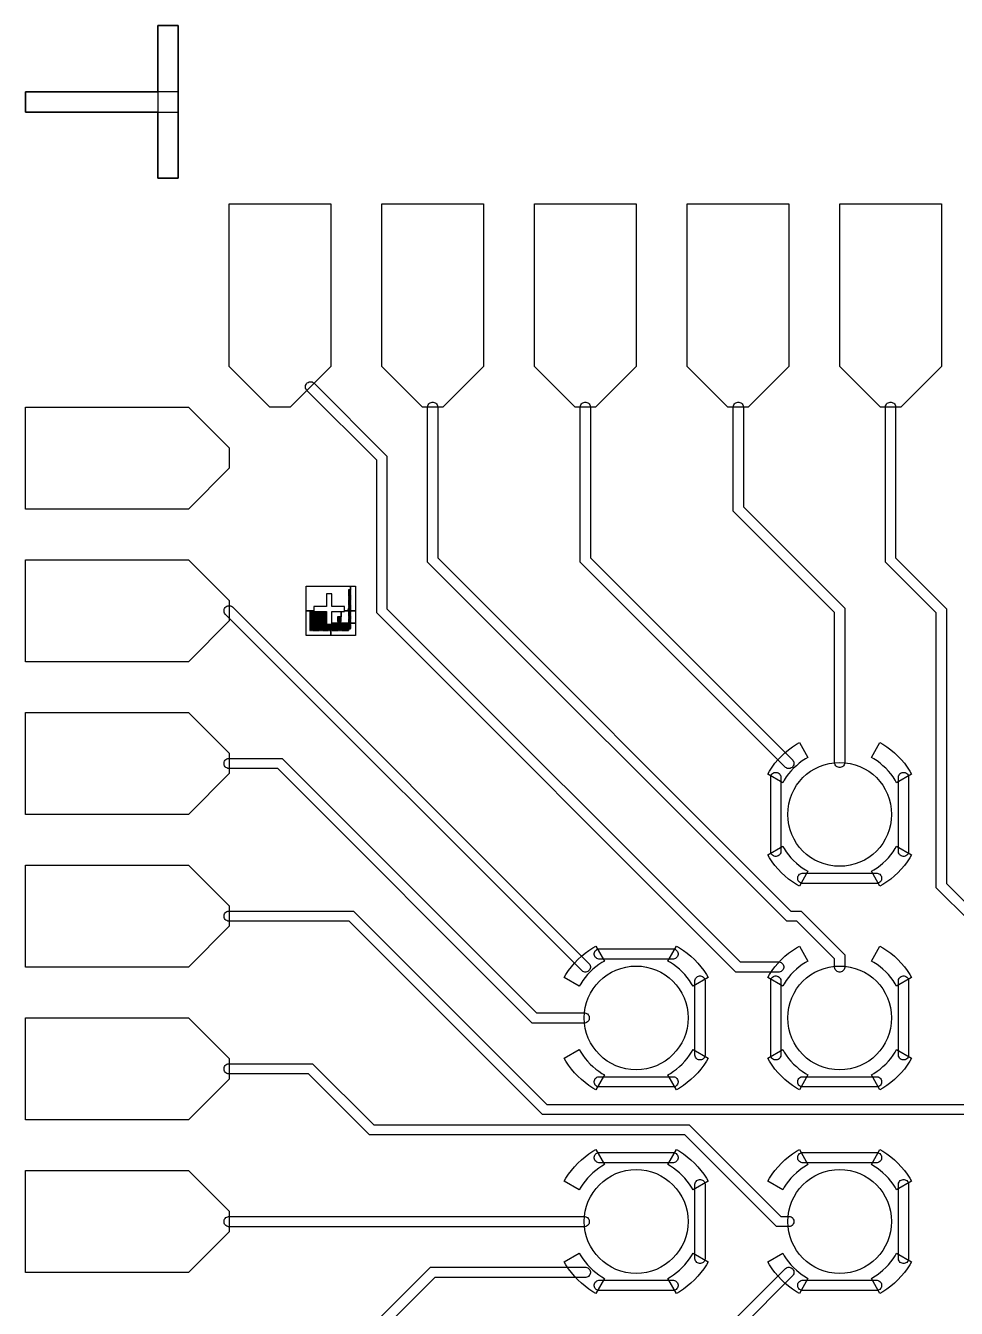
# Model space of a CAD drawing. Extents: x -17000 to 83000, y -61000 to 39000.
# Drawn here: x 23000 to 32147, y -22853 to -10251 of the extents above; entities that cross this region are included whole.
import ezdxf

# ---------------------------------------------------------------- set-up
doc = ezdxf.new("R2010")
doc.units = 0
doc.layers.add('Central Electrodes', color=2, linetype='CONTINUOUS')

# ---------------------------------------------------------------- blocks, each defined once
blk = doc.blocks.new('BIG_photolith_alignment1')
at = {"layer": 'Central Electrodes'}
for points in [[(-225, -17.5), (-225, 225), (210, 225), (210, 190), (190, 190), (190, 185), (210, 185), (210, 180.5), (190, 180.5), (190, 175.5), (210, 175.5), (210, 171), (190, 171), (190, 166), (210, 166), (210, 161.5), (190, 161.5), (190, 156.5), (210, 156.5), (210, 152), (190, 152), (190, 147), (210, 147), (210, 142.5), (190, 142.5), (190, 137.5), (210, 137.5), (210, 133), (190, 133), (190, 128), (210, 128), (210, 123.5), (190, 123.5), (190, 118.5), (210, 118.5), (210, 114), (190, 114), (190, 109), (210, 109), (210, 104.5), (190, 104.5), (190, 99.5), (210, 99.5), (210, 95), (190, 95), (190, 90), (210, 90), (210, 85.5), (190, 85.5), (190, 80.5), (210, 80.5), (210, 76), (190, 76), (190, 71), (210, 71), (210, 66.5), (190, 66.5), (190, 61.5), (210, 61.5), (210, 57), (190, 57), (190, 52), (210, 52), (210, 47.5), (190, 47.5), (190, 42.5), (210, 42.5), (210, 38), (190, 38), (190, 33), (210, 33), (210, 28.5), (190, 28.5), (190, 23.5), (210, 23.5), (210, 19), (190, 19), (190, 14), (210, 14), (210, 9.5), (190, 9.5), (190, 4.5), (210, 4.5), (210, 0), (185, 0), (185, -5), (210, -5), (210, -9.5), (190, -9.5), (190, -14.5), (210, -14.5), (210, 225), (260, 225), (260, -17.5), (150, -17.5), (150, 25), (25, 25), (25, 150), (-25, 150), (-25, 25), (-150, 25), (-150, -17.5)], [(-225, -260), (-225, -17.5), (-185, -17.5), (-185, -190), (-190, -190), (-190, -210), (-185, -210), (-185, -17.5), (-175.5, -17.5), (-175.5, -190), (-180.5, -190), (-180.5, -210), (-175.5, -210), (-175.5, -17.5), (-166, -17.5), (-166, -190), (-171, -190), (-171, -210), (-166, -210), (-166, -17.5), (-156.5, -17.5), (-156.5, -190), (-161.5, -190), (-161.5, -210), (-156.5, -210), (-156.5, -17.5), (-150, -17.5), (-150, -25), (-147, -25), (-147, -190), (-152, -190), (-152, -210), (-147, -210), (-147, -25), (-137.5, -25), (-137.5, -190), (-142.5, -190), (-142.5, -210), (-137.5, -210), (-137.5, -25), (-128, -25), (-128, -190), (-133, -190), (-133, -210), (-128, -210), (-128, -25), (-118.5, -25), (-118.5, -190), (-123.5, -190), (-123.5, -210), (-118.5, -210), (-118.5, -25), (-109, -25), (-109, -190), (-114, -190), (-114, -210), (-109, -210), (-109, -25), (-99.5, -25), (-99.5, -190), (-104.5, -190), (-104.5, -210), (-99.5, -210), (-99.5, -25), (-90, -25), (-90, -190), (-95, -190), (-95, -210), (-90, -210), (-90, -25), (-80.5, -25), (-80.5, -190), (-85.5, -190), (-85.5, -210), (-80.5, -210), (-80.5, -25), (-71, -25), (-71, -190), (-76, -190), (-76, -210), (-71, -210), (-71, -25), (-61.5, -25), (-61.5, -190), (-66.5, -190), (-66.5, -210), (-61.5, -210), (-61.5, -25), (-52, -25), (-52, -190), (-57, -190), (-57, -210), (-52, -210), (-52, -25), (-42.5, -25), (-42.5, -190), (-47.5, -190), (-47.5, -210), (-42.5, -210), (-42.5, -25), (-33, -25), (-33, -190), (-38, -190), (-38, -210), (-33, -210), (-33, -25), (-25, -25), (-25, -150), (-23.5, -150), (-23.5, -190), (-28.5, -190), (-28.5, -210), (-23.5, -210), (-23.5, -150), (-14, -150), (-14, -190), (-19, -190), (-19, -210), (-14, -210), (-14, -150), (-4.5, -150), (-4.5, -190), (-9.5, -190), (-9.5, -210), (-4.5, -210), (-4.5, -150), (5, -150), (5, -185), (0, -185), (0, -210), (5, -210), (5, -150), (14.5, -150), (14.5, -190), (9.5, -190), (9.5, -210), (14.5, -210), (14.5, -150), (17.5, -150), (17.5, -260)], [(25, -138.75), (25, -25), (117.5, -25), (117.5, -77.5), (82.5, -77.5), (82.5, -122.5), (117.5, -122.5), (117.5, -25), (150, -25), (150, -17.5), (210, -17.5), (210, -19), (190, -19), (190, -24), (210, -24), (210, -28.5), (190, -28.5), (190, -33.5), (210, -33.5), (210, -38), (190, -38), (190, -43), (210, -43), (210, -47.5), (190, -47.5), (190, -52.5), (210, -52.5), (210, -57), (190, -57), (190, -62), (210, -62), (210, -66.5), (190, -66.5), (190, -71.5), (210, -71.5), (210, -76), (190, -76), (190, -81), (210, -81), (210, -85.5), (190, -85.5), (190, -90.5), (210, -90.5), (210, -95), (190, -95), (190, -100), (210, -100), (210, -104.5), (190, -104.5), (190, -109.5), (210, -109.5), (210, -114), (190, -114), (190, -119), (210, -119), (210, -123.5), (190, -123.5), (190, -128.5), (210, -128.5), (210, -133), (190, -133), (190, -138), (210, -138), (210, -17.5), (260, -17.5), (260, -138.75)], [(92.5, -117.5), (87.5, -112.5), (87.5, -87.5), (92.5, -82.5), (107.5, -82.5), (112.5, -87.5), (112.5, -112.5), (107.5, -117.5), (92.5, -117.5), (92.5, -110), (95, -112.5), (105, -112.5), (107.5, -110), (107.5, -90), (105, -87.5), (95, -87.5), (92.5, -90)], [(17.5, -260), (17.5, -150), (24, -150), (24, -190), (19, -190), (19, -210), (24, -210), (24, -150), (25, -150), (25, -138.75), (33.5, -138.75), (33.5, -190), (28.5, -190), (28.5, -210), (33.5, -210), (33.5, -138.75), (43, -138.75), (43, -190), (38, -190), (38, -210), (43, -210), (43, -138.75), (52.5, -138.75), (52.5, -190), (47.5, -190), (47.5, -210), (52.5, -210), (52.5, -138.75), (62, -138.75), (62, -190), (57, -190), (57, -210), (62, -210), (62, -138.75), (71.5, -138.75), (71.5, -190), (66.5, -190), (66.5, -210), (71.5, -210), (71.5, -138.75), (81, -138.75), (81, -190), (76, -190), (76, -210), (81, -210), (81, -138.75), (90.5, -138.75), (90.5, -190), (85.5, -190), (85.5, -210), (90.5, -210), (90.5, -138.75), (100, -138.75), (100, -190), (95, -190), (95, -210), (100, -210), (100, -138.75), (109.5, -138.75), (109.5, -190), (104.5, -190), (104.5, -210), (109.5, -210), (109.5, -138.75), (119, -138.75), (119, -190), (114, -190), (114, -210), (119, -210), (119, -138.75), (128.5, -138.75), (128.5, -190), (123.5, -190), (123.5, -210), (128.5, -210), (128.5, -138.75), (138, -138.75), (138, -190), (133, -190), (133, -210), (138, -210), (138, -138.75), (147.5, -138.75), (147.5, -190), (142.5, -190), (142.5, -210), (147.5, -210), (147.5, -138.75), (157, -138.75), (157, -190), (152, -190), (152, -210), (157, -210), (157, -138.75), (166.5, -138.75), (166.5, -190), (161.5, -190), (161.5, -210), (166.5, -210), (166.5, -138.75), (176, -138.75), (176, -190), (171, -190), (171, -210), (176, -210), (176, -138.75), (185.5, -138.75), (185.5, -190), (180.5, -190), (180.5, -210), (185.5, -210), (185.5, -138.75), (210, -138.75), (210, -142.5), (190, -142.5), (190, -147.5), (210, -147.5), (210, -152), (190, -152), (190, -157), (210, -157), (210, -161.5), (190, -161.5), (190, -166.5), (210, -166.5), (210, -171), (190, -171), (190, -176), (210, -176), (210, -180.5), (190, -180.5), (190, -185.5), (210, -185.5), (210, -190), (190, -190), (190, -210), (195, -210), (195, -195), (210, -195), (210, -138.75), (260, -138.75), (260, -260)]]:
    blk.add_lwpolyline(points, close=True, dxfattribs=at)

msp = doc.modelspace()

# ---------------------------------------------------------------- linework, layer by layer
at = {"layer": 'Central Electrodes'}
for points in [[(24300.136, -11750.973), (24300.136, -11100.973), (23000.136, -11100.973), (23000.136, -10900.973), (24300.136, -10900.973), (24300.136, -10250.973), (24500.136, -10250.973), (24500.136, -11750.973)], [(25400, -14000), (25000, -13600), (25000, -12000), (26000, -12000), (26000, -13600), (25600, -14000)], [(26900, -14000), (26500, -13600), (26500, -12000), (27500, -12000), (27500, -13600), (27100, -14000)], [(28400, -14000), (28000, -13600), (28000, -12000), (29000, -12000), (29000, -13600), (28600, -14000)], [(29900, -14000), (29500, -13600), (29500, -12000), (30500, -12000), (30500, -13600), (30100, -14000)], [(31400, -14000), (31000, -13600), (31000, -12000), (32000, -12000), (32000, -13600), (31600, -14000)], [(29979.29, -19550), (26450, -16020.71), (26450, -14520.71), (25761.163, -13831.873), (25755.691, -13823.684), (25751.922, -13814.584), (25750, -13804.924), (25750, -13795.075), (25751.922, -13785.415), (25755.691, -13776.316), (25761.162, -13768.127), (25768.127, -13761.162), (25776.316, -13755.691), (25785.415, -13751.922), (25795.075, -13750), (25804.924, -13750), (25814.584, -13751.922), (25823.684, -13755.691), (25831.873, -13761.163), (26550, -14479.29), (26550, -15979.29), (30020.71, -19450), (30404.925, -19450), (30414.584, -19451.921), (30423.684, -19455.691), (30431.873, -19461.162), (30438.838, -19468.127), (30444.309, -19476.316), (30448.079, -19485.416), (30450, -19495.075), (30450, -19504.925), (30448.079, -19514.584), (30444.309, -19523.684), (30438.838, -19531.873), (30431.873, -19538.838), (30423.684, -19544.309), (30414.584, -19548.079), (30404.925, -19550)], [(30995.075, -19550), (30985.416, -19548.079), (30976.316, -19544.309), (30968.127, -19538.838), (30961.162, -19531.873), (30955.691, -19523.684), (30951.921, -19514.584), (30950, -19504.925), (30950, -19420.71), (30579.29, -19050), (30479.29, -19050), (26950, -15520.71), (26950, -13995.075), (26951.921, -13985.416), (26955.691, -13976.316), (26961.162, -13968.127), (26968.127, -13961.162), (26976.316, -13955.691), (26985.416, -13951.921), (26995.075, -13950), (27004.925, -13950), (27014.584, -13951.921), (27023.684, -13955.691), (27031.873, -13961.162), (27038.838, -13968.127), (27044.309, -13976.316), (27048.079, -13985.416), (27050, -13995.075), (27050, -15479.29), (30520.71, -18950), (30620.71, -18950), (31050, -19379.29), (31050, -19504.925), (31048.079, -19514.584), (31044.309, -19523.684), (31038.838, -19531.873), (31031.873, -19538.838), (31023.684, -19544.309), (31014.584, -19548.079), (31004.925, -19550)], [(30495.076, -17550), (30485.416, -17548.078), (30476.316, -17544.309), (30468.127, -17538.837), (28450, -15520.71), (28450, -13995.075), (28451.921, -13985.416), (28455.691, -13976.316), (28461.162, -13968.127), (28468.127, -13961.162), (28476.316, -13955.691), (28485.416, -13951.921), (28495.075, -13950), (28504.925, -13950), (28514.584, -13951.921), (28523.684, -13955.691), (28531.873, -13961.162), (28538.838, -13968.127), (28544.309, -13976.316), (28548.079, -13985.416), (28550, -13995.075), (28550, -15479.29), (30538.837, -17468.127), (30544.309, -17476.316), (30548.078, -17485.416), (30550, -17495.076), (30550, -17504.925), (30548.078, -17514.585), (30544.309, -17523.684), (30538.838, -17531.873), (30531.873, -17538.838), (30523.684, -17544.309), (30514.585, -17548.078), (30504.925, -17550)], [(30995.075, -17539.748), (30985.416, -17537.827), (30976.316, -17534.057), (30968.127, -17528.586), (30961.162, -17521.621), (30955.691, -17513.432), (30951.921, -17504.332), (30950, -17494.673), (30950, -16016.963), (29953.747, -15020.71), (29953.747, -13995.075), (29955.668, -13985.416), (29959.438, -13976.316), (29964.909, -13968.127), (29971.874, -13961.162), (29980.063, -13955.691), (29989.163, -13951.921), (29998.822, -13950), (30008.672, -13950), (30018.331, -13951.921), (30027.431, -13955.691), (30035.62, -13961.162), (30042.585, -13968.127), (30048.056, -13976.316), (30051.826, -13985.416), (30053.747, -13995.075), (30053.747, -14979.29), (31050, -15975.543), (31050, -17494.673), (31048.079, -17504.332), (31044.309, -17513.432), (31038.838, -17521.621), (31031.873, -17528.586), (31023.684, -17534.057), (31014.584, -17537.827), (31004.925, -17539.748)], [(23000, -15000), (23000, -14000), (24600, -14000), (25000, -14400), (25000, -14600), (24600, -15000)], [(23000, -16500), (23000, -15500), (24600, -15500), (25000, -15900), (25000, -16100), (24600, -16500)], [(28495.076, -19550), (28485.416, -19548.078), (28476.316, -19544.309), (28468.127, -19538.837), (24961.163, -16031.873), (24955.691, -16023.684), (24951.922, -16014.584), (24950, -16004.924), (24950, -15995.075), (24951.922, -15985.415), (24955.691, -15976.316), (24961.162, -15968.127), (24968.127, -15961.162), (24976.316, -15955.691), (24985.415, -15951.922), (24995.075, -15950), (25004.924, -15950), (25014.584, -15951.922), (25023.684, -15955.691), (25031.873, -15961.163), (28538.837, -19468.127), (28544.309, -19476.316), (28548.078, -19485.416), (28550, -19495.076), (28550, -19504.925), (28548.078, -19514.585), (28544.309, -19523.684), (28538.838, -19531.873), (28531.873, -19538.838), (28523.684, -19544.309), (28514.585, -19548.078), (28504.925, -19550)], [(23000, -18000), (23000, -17000), (24600, -17000), (25000, -17400), (25000, -17600), (24600, -18000)], [(30440.743, -17688.66), (30293.52, -17603.66), (30310.303, -17574.589), (30336.206, -17535.206), (30364.354, -17497.398), (30394.654, -17461.287), (30427.001, -17427.001), (30461.287, -17394.654), (30497.398, -17364.354), (30535.206, -17336.207), (30574.589, -17310.303), (30603.66, -17293.52), (30688.66, -17440.743), (30663.873, -17455.055), (30632.757, -17475.521), (30602.879, -17497.763), (30574.351, -17521.701), (30547.26, -17547.26), (30521.701, -17574.351), (30497.763, -17602.879), (30475.52, -17632.757), (30455.055, -17663.873)], [(31559.257, -17688.66), (31544.945, -17663.873), (31524.479, -17632.757), (31502.237, -17602.879), (31478.299, -17574.351), (31452.74, -17547.26), (31425.649, -17521.701), (31397.121, -17497.763), (31367.243, -17475.521), (31336.127, -17455.055), (31311.34, -17440.743), (31396.34, -17293.52), (31425.411, -17310.303), (31464.794, -17336.207), (31502.602, -17364.354), (31538.713, -17394.654), (31572.999, -17427.001), (31605.346, -17461.287), (31635.646, -17497.398), (31663.793, -17535.206), (31689.697, -17574.589), (31706.48, -17603.66)], [(27979.29, -20050.071), (25479.219, -17550), (24995.075, -17550), (24985.416, -17548.079), (24976.316, -17544.309), (24968.127, -17538.838), (24961.162, -17531.873), (24955.691, -17523.684), (24951.921, -17514.584), (24950, -17504.925), (24950, -17495.075), (24951.921, -17485.416), (24955.691, -17476.316), (24961.162, -17468.127), (24968.127, -17461.162), (24976.316, -17455.691), (24985.416, -17451.921), (24995.075, -17450), (25520.639, -17450), (28020.71, -19950.071), (28494.673, -19950.071), (28504.332, -19951.992), (28513.432, -19955.762), (28521.621, -19961.233), (28528.586, -19968.198), (28534.057, -19976.387), (28537.827, -19985.487), (28539.748, -19995.146), (28539.748, -20004.996), (28537.827, -20014.655), (28534.057, -20023.755), (28528.586, -20031.944), (28521.621, -20038.909), (28513.432, -20044.38), (28504.332, -20048.15), (28494.673, -20050.071)], [(30367.207, -18412.5), (30357.548, -18410.579), (30348.448, -18406.809), (30340.259, -18401.338), (30333.294, -18394.373), (30327.823, -18386.184), (30324.053, -18377.084), (30322.132, -18367.425), (30322.132, -17632.575), (30324.053, -17622.916), (30327.823, -17613.816), (30333.294, -17605.627), (30340.259, -17598.662), (30348.448, -17593.191), (30357.548, -17589.421), (30367.207, -17587.5), (30377.057, -17587.5), (30386.716, -17589.421), (30395.816, -17593.191), (30404.005, -17598.662), (30410.97, -17605.627), (30416.441, -17613.816), (30420.211, -17622.916), (30422.132, -17632.575), (30422.132, -18367.425), (30420.211, -18377.084), (30416.441, -18386.184), (30410.97, -18394.373), (30404.005, -18401.338), (30395.816, -18406.809), (30386.716, -18410.579), (30377.057, -18412.5)], [(31622.943, -18412.5), (31613.284, -18410.579), (31604.184, -18406.809), (31595.995, -18401.338), (31589.03, -18394.373), (31583.559, -18386.184), (31579.789, -18377.084), (31577.868, -18367.425), (31577.868, -17632.575), (31579.789, -17622.916), (31583.559, -17613.816), (31589.03, -17605.627), (31595.995, -17598.662), (31604.184, -17593.191), (31613.284, -17589.421), (31622.943, -17587.5), (31632.793, -17587.5), (31642.452, -17589.421), (31651.552, -17593.191), (31659.741, -17598.662), (31666.706, -17605.627), (31672.177, -17613.816), (31675.947, -17622.916), (31677.868, -17632.575), (31677.868, -18367.425), (31675.947, -18377.084), (31672.177, -18386.184), (31666.706, -18394.373), (31659.741, -18401.338), (31651.552, -18406.809), (31642.452, -18410.579), (31632.793, -18412.5)], [(30603.66, -18706.48), (30574.589, -18689.697), (30535.206, -18663.793), (30497.398, -18635.646), (30461.287, -18605.346), (30427.001, -18572.999), (30394.654, -18538.713), (30364.354, -18502.602), (30336.206, -18464.794), (30310.303, -18425.411), (30293.52, -18396.34), (30440.743, -18311.34), (30455.055, -18336.127), (30475.52, -18367.243), (30497.763, -18397.121), (30521.701, -18425.649), (30547.26, -18452.74), (30574.351, -18478.299), (30602.879, -18502.237), (30632.757, -18524.479), (30663.873, -18544.945), (30688.66, -18559.257)], [(31396.339, -18706.48), (31311.34, -18559.257), (31336.127, -18544.945), (31367.243, -18524.479), (31397.121, -18502.237), (31425.649, -18478.299), (31452.74, -18452.74), (31478.299, -18425.649), (31502.237, -18397.121), (31524.479, -18367.243), (31544.945, -18336.127), (31559.257, -18311.34), (31706.48, -18396.34), (31689.697, -18425.411), (31663.793, -18464.794), (31635.646, -18502.602), (31605.346, -18538.713), (31572.999, -18572.999), (31538.713, -18605.346), (31502.602, -18635.646), (31464.794, -18663.793), (31425.411, -18689.697)], [(23000, -19500), (23000, -18500), (24600, -18500), (25000, -18900), (25000, -19100), (24600, -19500)], [(30632.575, -18677.868), (30622.916, -18675.947), (30613.816, -18672.177), (30605.627, -18666.706), (30598.662, -18659.741), (30593.191, -18651.552), (30589.421, -18642.452), (30587.5, -18632.793), (30587.5, -18622.943), (30589.421, -18613.284), (30593.191, -18604.184), (30598.662, -18595.995), (30605.627, -18589.03), (30613.816, -18583.559), (30622.916, -18579.789), (30632.575, -18577.868), (31367.425, -18577.868), (31377.084, -18579.789), (31386.184, -18583.559), (31394.373, -18589.03), (31401.338, -18595.995), (31406.809, -18604.184), (31410.579, -18613.284), (31412.5, -18622.943), (31412.5, -18632.793), (31410.579, -18642.452), (31406.809, -18651.552), (31401.338, -18659.741), (31394.373, -18666.706), (31386.184, -18672.177), (31377.084, -18675.947), (31367.425, -18677.868)], [(28440.743, -19688.66), (28293.52, -19603.66), (28310.303, -19574.589), (28336.206, -19535.206), (28364.354, -19497.398), (28394.654, -19461.287), (28427.001, -19427.001), (28461.287, -19394.654), (28497.398, -19364.354), (28535.206, -19336.207), (28574.589, -19310.303), (28603.66, -19293.52), (28688.66, -19440.743), (28663.873, -19455.055), (28632.757, -19475.521), (28602.879, -19497.763), (28574.351, -19521.701), (28547.26, -19547.26), (28521.701, -19574.351), (28497.763, -19602.879), (28475.52, -19632.757), (28455.055, -19663.873)], [(28632.575, -19422.132), (28622.916, -19420.211), (28613.816, -19416.441), (28605.627, -19410.97), (28598.662, -19404.005), (28593.191, -19395.816), (28589.421, -19386.716), (28587.5, -19377.057), (28587.5, -19367.207), (28589.421, -19357.548), (28593.191, -19348.448), (28598.662, -19340.259), (28605.627, -19333.294), (28613.816, -19327.823), (28622.916, -19324.053), (28632.575, -19322.132), (29367.425, -19322.132), (29377.084, -19324.053), (29386.184, -19327.823), (29394.373, -19333.294), (29401.338, -19340.259), (29406.809, -19348.448), (29410.579, -19357.548), (29412.5, -19367.207), (29412.5, -19377.057), (29410.579, -19386.716), (29406.809, -19395.816), (29401.338, -19404.005), (29394.373, -19410.97), (29386.184, -19416.441), (29377.084, -19420.211), (29367.425, -19422.132)], [(29559.257, -19688.66), (29544.945, -19663.873), (29524.479, -19632.757), (29502.237, -19602.879), (29478.299, -19574.351), (29452.74, -19547.26), (29425.649, -19521.701), (29397.121, -19497.763), (29367.243, -19475.521), (29336.127, -19455.055), (29311.34, -19440.743), (29396.34, -19293.52), (29425.411, -19310.303), (29464.794, -19336.207), (29502.602, -19364.354), (29538.713, -19394.654), (29572.999, -19427.001), (29605.346, -19461.287), (29635.646, -19497.398), (29663.793, -19535.206), (29689.697, -19574.589), (29706.48, -19603.66)], [(30440.743, -19688.66), (30293.52, -19603.66), (30310.303, -19574.589), (30336.206, -19535.206), (30364.354, -19497.398), (30394.654, -19461.287), (30427.001, -19427.001), (30461.287, -19394.654), (30497.398, -19364.354), (30535.206, -19336.207), (30574.589, -19310.303), (30603.66, -19293.52), (30688.66, -19440.743), (30663.873, -19455.055), (30632.757, -19475.521), (30602.879, -19497.763), (30574.351, -19521.701), (30547.26, -19547.26), (30521.701, -19574.351), (30497.763, -19602.879), (30475.52, -19632.757), (30455.055, -19663.873)], [(31559.257, -19688.66), (31544.945, -19663.873), (31524.479, -19632.757), (31502.237, -19602.879), (31478.299, -19574.351), (31452.74, -19547.26), (31425.649, -19521.701), (31397.121, -19497.763), (31367.243, -19475.521), (31336.127, -19455.055), (31311.34, -19440.743), (31396.34, -19293.52), (31425.411, -19310.303), (31464.794, -19336.207), (31502.602, -19364.354), (31538.713, -19394.654), (31572.999, -19427.001), (31605.346, -19461.287), (31635.646, -19497.398), (31663.793, -19535.206), (31689.697, -19574.589), (31706.48, -19603.66)], [(29622.943, -20412.5), (29613.284, -20410.579), (29604.184, -20406.809), (29595.995, -20401.338), (29589.03, -20394.373), (29583.559, -20386.184), (29579.789, -20377.084), (29577.868, -20367.425), (29577.868, -19632.575), (29579.789, -19622.916), (29583.559, -19613.816), (29589.03, -19605.627), (29595.995, -19598.662), (29604.184, -19593.191), (29613.284, -19589.421), (29622.943, -19587.5), (29632.793, -19587.5), (29642.452, -19589.421), (29651.552, -19593.191), (29659.741, -19598.662), (29666.706, -19605.627), (29672.177, -19613.816), (29675.947, -19622.916), (29677.868, -19632.575), (29677.868, -20367.425), (29675.947, -20377.084), (29672.177, -20386.184), (29666.706, -20394.373), (29659.741, -20401.338), (29651.552, -20406.809), (29642.452, -20410.579), (29632.793, -20412.5)], [(30367.207, -20412.5), (30357.548, -20410.579), (30348.448, -20406.809), (30340.259, -20401.338), (30333.294, -20394.373), (30327.823, -20386.184), (30324.053, -20377.084), (30322.132, -20367.425), (30322.132, -19632.575), (30324.053, -19622.916), (30327.823, -19613.816), (30333.294, -19605.627), (30340.259, -19598.662), (30348.448, -19593.191), (30357.548, -19589.421), (30367.207, -19587.5), (30377.057, -19587.5), (30386.716, -19589.421), (30395.816, -19593.191), (30404.005, -19598.662), (30410.97, -19605.627), (30416.441, -19613.816), (30420.211, -19622.916), (30422.132, -19632.575), (30422.132, -20367.425), (30420.211, -20377.084), (30416.441, -20386.184), (30410.97, -20394.373), (30404.005, -20401.338), (30395.816, -20406.809), (30386.716, -20410.579), (30377.057, -20412.5)], [(31622.943, -20412.5), (31613.284, -20410.579), (31604.184, -20406.809), (31595.995, -20401.338), (31589.03, -20394.373), (31583.559, -20386.184), (31579.789, -20377.084), (31577.868, -20367.425), (31577.868, -19632.575), (31579.789, -19622.916), (31583.559, -19613.816), (31589.03, -19605.627), (31595.995, -19598.662), (31604.184, -19593.191), (31613.284, -19589.421), (31622.943, -19587.5), (31632.793, -19587.5), (31642.452, -19589.421), (31651.552, -19593.191), (31659.741, -19598.662), (31666.706, -19605.627), (31672.177, -19613.816), (31675.947, -19622.916), (31677.868, -19632.575), (31677.868, -20367.425), (31675.947, -20377.084), (31672.177, -20386.184), (31666.706, -20394.373), (31659.741, -20401.338), (31651.552, -20406.809), (31642.452, -20410.579), (31632.793, -20412.5)], [(23000, -21000), (23000, -20000), (24600, -20000), (25000, -20400), (25000, -20600), (24600, -21000)], [(28603.66, -20706.48), (28574.589, -20689.697), (28535.206, -20663.793), (28497.398, -20635.646), (28461.287, -20605.346), (28427.001, -20572.999), (28394.654, -20538.713), (28364.354, -20502.602), (28336.206, -20464.794), (28310.303, -20425.411), (28293.52, -20396.34), (28440.743, -20311.34), (28455.055, -20336.127), (28475.52, -20367.243), (28497.763, -20397.121), (28521.701, -20425.649), (28547.26, -20452.74), (28574.351, -20478.299), (28602.879, -20502.237), (28632.757, -20524.479), (28663.873, -20544.945), (28688.66, -20559.257)], [(29396.339, -20706.48), (29311.34, -20559.257), (29336.127, -20544.945), (29367.243, -20524.479), (29397.121, -20502.237), (29425.649, -20478.299), (29452.74, -20452.74), (29478.299, -20425.649), (29502.237, -20397.121), (29524.479, -20367.243), (29544.945, -20336.127), (29559.257, -20311.34), (29706.48, -20396.34), (29689.697, -20425.411), (29663.793, -20464.794), (29635.646, -20502.602), (29605.346, -20538.713), (29572.999, -20572.999), (29538.713, -20605.346), (29502.602, -20635.646), (29464.794, -20663.793), (29425.411, -20689.697)], [(30603.66, -20706.48), (30574.589, -20689.697), (30535.206, -20663.793), (30497.398, -20635.646), (30461.287, -20605.346), (30427.001, -20572.999), (30394.654, -20538.713), (30364.354, -20502.602), (30336.206, -20464.794), (30310.303, -20425.411), (30293.52, -20396.34), (30440.743, -20311.34), (30455.055, -20336.127), (30475.52, -20367.243), (30497.763, -20397.121), (30521.701, -20425.649), (30547.26, -20452.74), (30574.351, -20478.299), (30602.879, -20502.237), (30632.757, -20524.479), (30663.873, -20544.945), (30688.66, -20559.257)], [(31396.339, -20706.48), (31311.34, -20559.257), (31336.127, -20544.945), (31367.243, -20524.479), (31397.121, -20502.237), (31425.649, -20478.299), (31452.74, -20452.74), (31478.299, -20425.649), (31502.237, -20397.121), (31524.479, -20367.243), (31544.945, -20336.127), (31559.257, -20311.34), (31706.48, -20396.34), (31689.697, -20425.411), (31663.793, -20464.794), (31635.646, -20502.602), (31605.346, -20538.713), (31572.999, -20572.999), (31538.713, -20605.346), (31502.602, -20635.646), (31464.794, -20663.793), (31425.411, -20689.697)], [(30379.29, -22050), (29479.29, -21150), (26379.29, -21150), (25779.29, -20550), (24995.075, -20550), (24985.416, -20548.079), (24976.316, -20544.309), (24968.127, -20538.838), (24961.162, -20531.873), (24955.691, -20523.684), (24951.921, -20514.584), (24950, -20504.925), (24950, -20495.075), (24951.921, -20485.416), (24955.691, -20476.316), (24961.162, -20468.127), (24968.127, -20461.162), (24976.316, -20455.691), (24985.416, -20451.921), (24995.075, -20450), (25820.71, -20450), (26420.71, -21050), (29520.71, -21050), (30420.71, -21950), (30504.925, -21950), (30514.584, -21951.921), (30523.684, -21955.691), (30531.873, -21961.162), (30538.838, -21968.127), (30544.309, -21976.316), (30548.079, -21985.416), (30550, -21995.075), (30550, -22004.925), (30548.079, -22014.584), (30544.309, -22023.684), (30538.838, -22031.873), (30531.873, -22038.838), (30523.684, -22044.309), (30514.584, -22048.079), (30504.925, -22050)], [(28632.575, -20677.868), (28622.916, -20675.947), (28613.816, -20672.177), (28605.627, -20666.706), (28598.662, -20659.741), (28593.191, -20651.552), (28589.421, -20642.452), (28587.5, -20632.793), (28587.5, -20622.943), (28589.421, -20613.284), (28593.191, -20604.184), (28598.662, -20595.995), (28605.627, -20589.03), (28613.816, -20583.559), (28622.916, -20579.789), (28632.575, -20577.868), (29367.425, -20577.868), (29377.084, -20579.789), (29386.184, -20583.559), (29394.373, -20589.03), (29401.338, -20595.995), (29406.809, -20604.184), (29410.579, -20613.284), (29412.5, -20622.943), (29412.5, -20632.793), (29410.579, -20642.452), (29406.809, -20651.552), (29401.338, -20659.741), (29394.373, -20666.706), (29386.184, -20672.177), (29377.084, -20675.947), (29367.425, -20677.868)], [(30632.575, -20677.868), (30622.916, -20675.947), (30613.816, -20672.177), (30605.627, -20666.706), (30598.662, -20659.741), (30593.191, -20651.552), (30589.421, -20642.452), (30587.5, -20632.793), (30587.5, -20622.943), (30589.421, -20613.284), (30593.191, -20604.184), (30598.662, -20595.995), (30605.627, -20589.03), (30613.816, -20583.559), (30622.916, -20579.789), (30632.575, -20577.868), (31367.425, -20577.868), (31377.084, -20579.789), (31386.184, -20583.559), (31394.373, -20589.03), (31401.338, -20595.995), (31406.809, -20604.184), (31410.579, -20613.284), (31412.5, -20622.943), (31412.5, -20632.793), (31410.579, -20642.452), (31406.809, -20651.552), (31401.338, -20659.741), (31394.373, -20666.706), (31386.184, -20672.177), (31377.084, -20675.947), (31367.425, -20677.868)], [(28440.743, -21688.66), (28293.52, -21603.66), (28310.303, -21574.589), (28336.206, -21535.206), (28364.354, -21497.398), (28394.654, -21461.287), (28427.001, -21427.001), (28461.287, -21394.654), (28497.398, -21364.354), (28535.206, -21336.207), (28574.589, -21310.303), (28603.66, -21293.52), (28688.66, -21440.743), (28663.873, -21455.055), (28632.757, -21475.521), (28602.879, -21497.763), (28574.351, -21521.701), (28547.26, -21547.26), (28521.701, -21574.351), (28497.763, -21602.879), (28475.52, -21632.757), (28455.055, -21663.873)], [(29559.257, -21688.66), (29544.945, -21663.873), (29524.479, -21632.757), (29502.237, -21602.879), (29478.299, -21574.351), (29452.74, -21547.26), (29425.649, -21521.701), (29397.121, -21497.763), (29367.243, -21475.521), (29336.127, -21455.055), (29311.34, -21440.743), (29396.34, -21293.52), (29425.411, -21310.303), (29464.794, -21336.207), (29502.602, -21364.354), (29538.713, -21394.654), (29572.999, -21427.001), (29605.346, -21461.287), (29635.646, -21497.398), (29663.793, -21535.206), (29689.697, -21574.589), (29706.48, -21603.66)], [(30440.743, -21688.66), (30293.52, -21603.66), (30310.303, -21574.589), (30336.206, -21535.206), (30364.354, -21497.398), (30394.654, -21461.287), (30427.001, -21427.001), (30461.287, -21394.654), (30497.398, -21364.354), (30535.206, -21336.207), (30574.589, -21310.303), (30603.66, -21293.52), (30688.66, -21440.743), (30663.873, -21455.055), (30632.757, -21475.521), (30602.879, -21497.763), (30574.351, -21521.701), (30547.26, -21547.26), (30521.701, -21574.351), (30497.763, -21602.879), (30475.52, -21632.757), (30455.055, -21663.873)], [(31559.257, -21688.66), (31544.945, -21663.873), (31524.479, -21632.757), (31502.237, -21602.879), (31478.299, -21574.351), (31452.74, -21547.26), (31425.649, -21521.701), (31397.121, -21497.763), (31367.243, -21475.521), (31336.127, -21455.055), (31311.34, -21440.743), (31396.34, -21293.52), (31425.411, -21310.303), (31464.794, -21336.207), (31502.602, -21364.354), (31538.713, -21394.654), (31572.999, -21427.001), (31605.346, -21461.287), (31635.646, -21497.398), (31663.793, -21535.206), (31689.697, -21574.589), (31706.48, -21603.66)], [(28632.575, -21422.132), (28622.916, -21420.211), (28613.816, -21416.441), (28605.627, -21410.97), (28598.662, -21404.005), (28593.191, -21395.816), (28589.421, -21386.716), (28587.5, -21377.057), (28587.5, -21367.207), (28589.421, -21357.548), (28593.191, -21348.448), (28598.662, -21340.259), (28605.627, -21333.294), (28613.816, -21327.823), (28622.916, -21324.053), (28632.575, -21322.132), (29367.425, -21322.132), (29377.084, -21324.053), (29386.184, -21327.823), (29394.373, -21333.294), (29401.338, -21340.259), (29406.809, -21348.448), (29410.579, -21357.548), (29412.5, -21367.207), (29412.5, -21377.057), (29410.579, -21386.716), (29406.809, -21395.816), (29401.338, -21404.005), (29394.373, -21410.97), (29386.184, -21416.441), (29377.084, -21420.211), (29367.425, -21422.132)], [(30632.575, -21422.132), (30622.916, -21420.211), (30613.816, -21416.441), (30605.627, -21410.97), (30598.662, -21404.005), (30593.191, -21395.816), (30589.421, -21386.716), (30587.5, -21377.057), (30587.5, -21367.207), (30589.421, -21357.548), (30593.191, -21348.448), (30598.662, -21340.259), (30605.627, -21333.294), (30613.816, -21327.823), (30622.916, -21324.053), (30632.575, -21322.132), (31367.425, -21322.132), (31377.084, -21324.053), (31386.184, -21327.823), (31394.373, -21333.294), (31401.338, -21340.259), (31406.809, -21348.448), (31410.579, -21357.548), (31412.5, -21367.207), (31412.5, -21377.057), (31410.579, -21386.716), (31406.809, -21395.816), (31401.338, -21404.005), (31394.373, -21410.97), (31386.184, -21416.441), (31377.084, -21420.211), (31367.425, -21422.132)], [(23000, -22500), (23000, -21500), (24600, -21500), (25000, -21900), (25000, -22100), (24600, -22500)], [(29622.943, -22412.5), (29613.284, -22410.579), (29604.184, -22406.809), (29595.995, -22401.338), (29589.03, -22394.373), (29583.559, -22386.184), (29579.789, -22377.084), (29577.868, -22367.425), (29577.868, -21632.575), (29579.789, -21622.916), (29583.559, -21613.816), (29589.03, -21605.627), (29595.995, -21598.662), (29604.184, -21593.191), (29613.284, -21589.421), (29622.943, -21587.5), (29632.793, -21587.5), (29642.452, -21589.421), (29651.552, -21593.191), (29659.741, -21598.662), (29666.706, -21605.627), (29672.177, -21613.816), (29675.947, -21622.916), (29677.868, -21632.575), (29677.868, -22367.425), (29675.947, -22377.084), (29672.177, -22386.184), (29666.706, -22394.373), (29659.741, -22401.338), (29651.552, -22406.809), (29642.452, -22410.579), (29632.793, -22412.5)], [(31622.943, -22412.5), (31613.284, -22410.579), (31604.184, -22406.809), (31595.995, -22401.338), (31589.03, -22394.373), (31583.559, -22386.184), (31579.789, -22377.084), (31577.868, -22367.425), (31577.868, -21632.575), (31579.789, -21622.916), (31583.559, -21613.816), (31589.03, -21605.627), (31595.995, -21598.662), (31604.184, -21593.191), (31613.284, -21589.421), (31622.943, -21587.5), (31632.793, -21587.5), (31642.452, -21589.421), (31651.552, -21593.191), (31659.741, -21598.662), (31666.706, -21605.627), (31672.177, -21613.816), (31675.947, -21622.916), (31677.868, -21632.575), (31677.868, -22367.425), (31675.947, -22377.084), (31672.177, -22386.184), (31666.706, -22394.373), (31659.741, -22401.338), (31651.552, -22406.809), (31642.452, -22410.579), (31632.793, -22412.5)], [(24995.075, -22050.872), (24985.416, -22048.951), (24976.316, -22045.181), (24968.127, -22039.71), (24961.162, -22032.745), (24955.691, -22024.556), (24951.921, -22015.456), (24950, -22005.797), (24950, -21995.947), (24951.921, -21986.288), (24955.691, -21977.188), (24961.162, -21968.999), (24968.127, -21962.034), (24976.316, -21956.563), (24985.416, -21952.793), (24995.075, -21950.872), (28494.673, -21950.872), (28504.332, -21952.793), (28513.432, -21956.563), (28521.621, -21962.034), (28528.586, -21968.999), (28534.057, -21977.188), (28537.827, -21986.288), (28539.748, -21995.947), (28539.748, -22005.797), (28537.827, -22015.456), (28534.057, -22024.556), (28528.586, -22032.745), (28521.621, -22039.71), (28513.432, -22045.181), (28504.332, -22048.951), (28494.673, -22050.872)], [(28603.66, -22706.48), (28574.589, -22689.697), (28535.206, -22663.793), (28497.398, -22635.646), (28461.287, -22605.346), (28427.001, -22572.999), (28394.654, -22538.713), (28364.354, -22502.602), (28336.206, -22464.794), (28310.303, -22425.411), (28293.52, -22396.34), (28440.743, -22311.34), (28455.055, -22336.127), (28475.52, -22367.243), (28497.763, -22397.121), (28521.701, -22425.649), (28547.26, -22452.74), (28574.351, -22478.299), (28602.879, -22502.237), (28632.757, -22524.479), (28663.873, -22544.945), (28688.66, -22559.257)], [(29396.339, -22706.48), (29311.34, -22559.257), (29336.127, -22544.945), (29367.243, -22524.479), (29397.121, -22502.237), (29425.649, -22478.299), (29452.74, -22452.74), (29478.299, -22425.649), (29502.237, -22397.121), (29524.479, -22367.243), (29544.945, -22336.127), (29559.257, -22311.34), (29706.48, -22396.34), (29689.697, -22425.411), (29663.793, -22464.794), (29635.646, -22502.602), (29605.346, -22538.713), (29572.999, -22572.999), (29538.713, -22605.346), (29502.602, -22635.646), (29464.794, -22663.793), (29425.411, -22689.697)], [(30603.66, -22706.48), (30574.589, -22689.697), (30535.206, -22663.793), (30497.398, -22635.646), (30461.287, -22605.346), (30427.001, -22572.999), (30394.654, -22538.713), (30364.354, -22502.602), (30336.206, -22464.794), (30310.303, -22425.411), (30293.52, -22396.34), (30440.743, -22311.34), (30455.055, -22336.127), (30475.52, -22367.243), (30497.763, -22397.121), (30521.701, -22425.649), (30547.26, -22452.74), (30574.351, -22478.299), (30602.879, -22502.237), (30632.757, -22524.479), (30663.873, -22544.945), (30688.66, -22559.257)], [(31396.339, -22706.48), (31311.34, -22559.257), (31336.127, -22544.945), (31367.243, -22524.479), (31397.121, -22502.237), (31425.649, -22478.299), (31452.74, -22452.74), (31478.299, -22425.649), (31502.237, -22397.121), (31524.479, -22367.243), (31544.945, -22336.127), (31559.257, -22311.34), (31706.48, -22396.34), (31689.697, -22425.411), (31663.793, -22464.794), (31635.646, -22502.602), (31605.346, -22538.713), (31572.999, -22572.999), (31538.713, -22605.346), (31502.602, -22635.646), (31464.794, -22663.793), (31425.411, -22689.697)], [(28632.575, -22677.868), (28622.916, -22675.947), (28613.816, -22672.177), (28605.627, -22666.706), (28598.662, -22659.741), (28593.191, -22651.552), (28589.421, -22642.452), (28587.5, -22632.793), (28587.5, -22622.943), (28589.421, -22613.284), (28593.191, -22604.184), (28598.662, -22595.995), (28605.627, -22589.03), (28613.816, -22583.559), (28622.916, -22579.789), (28632.575, -22577.868), (29367.425, -22577.868), (29377.084, -22579.789), (29386.184, -22583.559), (29394.373, -22589.03), (29401.338, -22595.995), (29406.809, -22604.184), (29410.579, -22613.284), (29412.5, -22622.943), (29412.5, -22632.793), (29410.579, -22642.452), (29406.809, -22651.552), (29401.338, -22659.741), (29394.373, -22666.706), (29386.184, -22672.177), (29377.084, -22675.947), (29367.425, -22677.868)], [(30632.575, -22677.868), (30622.916, -22675.947), (30613.816, -22672.177), (30605.627, -22666.706), (30598.662, -22659.741), (30593.191, -22651.552), (30589.421, -22642.452), (30587.5, -22632.793), (30587.5, -22622.943), (30589.421, -22613.284), (30593.191, -22604.184), (30598.662, -22595.995), (30605.627, -22589.03), (30613.816, -22583.559), (30622.916, -22579.789), (30632.575, -22577.868), (31367.425, -22577.868), (31377.084, -22579.789), (31386.184, -22583.559), (31394.373, -22589.03), (31401.338, -22595.995), (31406.809, -22604.184), (31410.579, -22613.284), (31412.5, -22622.943), (31412.5, -22632.793), (31410.579, -22642.452), (31406.809, -22651.552), (31401.338, -22659.741), (31394.373, -22666.706), (31386.184, -22672.177), (31377.084, -22675.947), (31367.425, -22677.868)]]:
    msp.add_lwpolyline(points, close=True, dxfattribs=at)
for points in [[(24300.136, -10250.973), (24300.136, -11750.973)], [(24500.136, -10250.973), (24300.136, -10250.973)], [(24500.136, -11750.973), (24500.136, -10250.973)], [(23000.136, -10900.973), (23000.136, -11100.973)], [(24500.136, -10900.973), (23000.136, -10900.973)], [(24500.136, -11100.973), (24500.136, -10900.973)], [(23000.136, -11100.973), (24500.136, -11100.973)], [(24300.136, -11750.973), (24500.136, -11750.973)], [(32279.29, -19050), (31950, -18720.71), (31950, -16020.71), (31450, -15520.71), (31450, -13995.075), (31451.921, -13985.416), (31455.691, -13976.316), (31461.162, -13968.127), (31468.127, -13961.162), (31476.316, -13955.691), (31485.416, -13951.921), (31495.075, -13950), (31504.925, -13950), (31514.584, -13951.921), (31523.684, -13955.691), (31531.873, -13961.162), (31538.838, -13968.127), (31544.309, -13976.316), (31548.079, -13985.416), (31550, -13995.075), (31550, -15479.29), (32050, -15979.29), (32050, -18679.29), (32320.71, -18950)], [(32679.29, -20950), (28079.29, -20950), (26179.29, -19050), (24995.075, -19050), (24985.416, -19048.079), (24976.316, -19044.309), (24968.127, -19038.838), (24961.162, -19031.873), (24955.691, -19023.684), (24951.921, -19014.584), (24950, -19004.925), (24950, -18995.075), (24951.921, -18985.416), (24955.691, -18976.316), (24961.162, -18968.127), (24968.127, -18961.162), (24976.316, -18955.691), (24985.416, -18951.921), (24995.075, -18950), (26220.71, -18950), (28120.71, -20850), (32720.71, -20850)], [(25979.28, -23450), (26979.721, -22450), (28504.925, -22450), (28514.584, -22451.921), (28523.684, -22455.691), (28531.873, -22461.162), (28538.838, -22468.127), (28544.309, -22476.316), (28548.079, -22485.416), (28550, -22495.075), (28550, -22504.925), (28548.079, -22514.584), (28544.309, -22523.684), (28538.838, -22531.873), (28531.873, -22538.838), (28523.684, -22544.309), (28514.584, -22548.079), (28504.925, -22550), (27021.129, -22550), (26020.688, -23550)], [(29979.29, -22950), (30468.127, -22461.163), (30476.316, -22455.691), (30485.416, -22451.922), (30495.076, -22450), (30504.925, -22450), (30514.585, -22451.922), (30523.684, -22455.691), (30531.873, -22461.162), (30538.838, -22468.127), (30544.309, -22476.316), (30548.078, -22485.415), (30550, -22495.075), (30550, -22504.924), (30548.078, -22514.584), (30544.309, -22523.684), (30538.837, -22531.873), (30020.71, -23050)]]:
    msp.add_lwpolyline(points, dxfattribs=at)
for centre in [(31000, -18000), (29000, -20000), (31000, -20000), (29000, -22000), (31000, -22000)]:
    msp.add_circle(centre, 510.252, dxfattribs=at)

# ---------------------------------------------------------------- block references
msp.add_blockref('BIG_photolith_alignment1', (25982.5, -15982.5))

doc.saveas('drawing.dxf')
